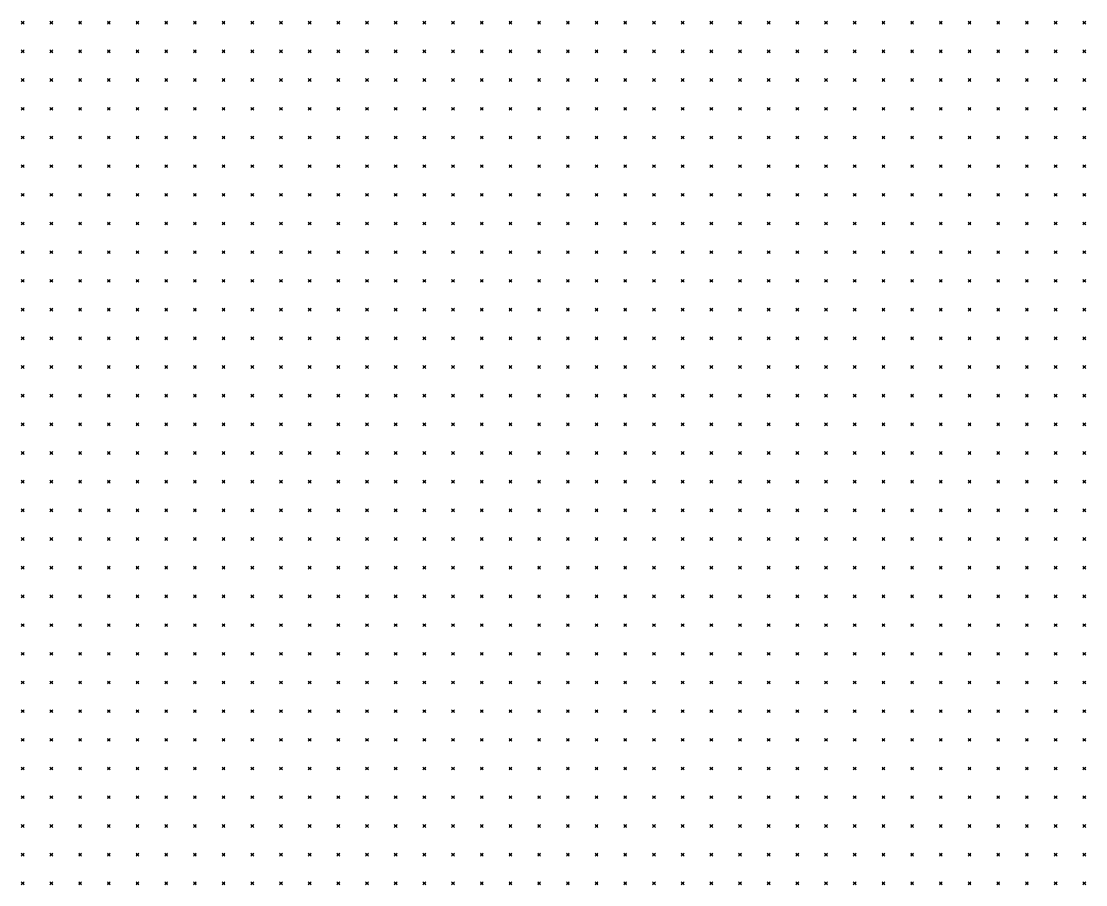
# Model space of a CAD drawing. Header units: metres. Extents: x 441556 to 446409, y 432338 to 461058.
# Drawn here: x 443844.1 to 443955.3, y 446105.1 to 446195.3 of the extents above; entities that cross this region are included whole.
import ezdxf

# ---------------------------------------------------------------- set-up
doc = ezdxf.new("R2010")
doc.units = ezdxf.units.M
doc.header["$MEASUREMENT"] = 0
doc.header["$PDMODE"] = 35
doc.header["$PDSIZE"] = 0.15
doc.layers.add('DTM-NOK-RevN_POINTS', color=91, linetype='Continuous')

msp = doc.modelspace()

# ---------------------------------------------------------------- linework, layer by layer
at = {"layer": 'DTM-NOK-RevN_POINTS'}
for p in [(443844.213, 446195.188, 466.826), (443847.212, 446195.188, 464.921), (443850.212, 446195.188, 463.727), (443853.211, 446195.188, 463.065), (443856.21, 446195.188, 462.112), (443859.21, 446195.188, 461.426), (443862.209, 446195.188, 460.705), (443865.208, 446195.188, 459.939), (443868.208, 446195.188, 458.815), (443871.207, 446195.188, 457.632), (443874.206, 446195.188, 456.641), (443877.206, 446195.188, 455.385), (443880.205, 446195.188, 454.412), (443883.205, 446195.188, 453.25), (443886.204, 446195.188, 452.244), (443889.203, 446195.188, 451.196), (443892.203, 446195.188, 450.327), (443895.202, 446195.188, 449.359), (443898.201, 446195.188, 448.383), (443901.201, 446195.188, 447.609), (443904.2, 446195.188, 446.963), (443907.199, 446195.188, 445.852), (443910.199, 446195.188, 444.336), (443913.198, 446195.188, 443.473), (443916.197, 446195.188, 442.492), (443919.197, 446195.188, 441.341), (443922.196, 446195.188, 440.198), (443925.196, 446195.188, 439.173), (443928.195, 446195.188, 438.202), (443931.194, 446195.188, 437.471), (443934.194, 446195.188, 436.457), (443937.193, 446195.188, 435.184), (443940.192, 446195.188, 434.343), (443943.192, 446195.188, 433.381), (443946.191, 446195.188, 432.655), (443949.19, 446195.188, 431.668), (443952.19, 446195.188, 430.791), (443955.189, 446195.188, 429.765), (443844.213, 446192.189, 466.254), (443847.212, 446192.189, 464.53), (443850.212, 446192.189, 463.601), (443853.211, 446192.189, 462.858), (443856.21, 446192.189, 461.93), (443859.21, 446192.189, 461.3), (443862.209, 446192.189, 460.514), (443865.208, 446192.189, 459.737), (443868.208, 446192.189, 458.492), (443871.207, 446192.189, 457.436), (443874.206, 446192.189, 456.356), (443877.206, 446192.189, 455.002), (443880.205, 446192.189, 454.023), (443883.205, 446192.189, 452.881), (443886.204, 446192.189, 451.869), (443889.203, 446192.189, 450.83), (443892.203, 446192.189, 449.937), (443895.202, 446192.189, 448.962), (443898.201, 446192.189, 448.082), (443901.201, 446192.189, 447.393), (443904.2, 446192.189, 446.875), (443907.199, 446192.189, 445.358), (443910.199, 446192.189, 444.093), (443913.198, 446192.189, 443.296), (443916.197, 446192.189, 442.331), (443919.197, 446192.189, 441.217), (443922.196, 446192.189, 440.212), (443925.196, 446192.189, 439.121), (443928.195, 446192.189, 438.184), (443931.194, 446192.189, 437.378), (443934.194, 446192.189, 436.301), (443937.193, 446192.189, 435.206), (443940.192, 446192.189, 434.357), (443943.192, 446192.189, 433.19), (443946.191, 446192.189, 432.445), (443949.19, 446192.189, 431.606), (443952.19, 446192.189, 430.788), (443955.189, 446192.189, 429.966), (443844.213, 446189.19, 465.828), (443847.212, 446189.19, 464.129), (443850.212, 446189.19, 463.456), (443853.211, 446189.19, 462.653), (443856.21, 446189.19, 461.827), (443859.21, 446189.19, 461.098), (443862.209, 446189.19, 460.328), (443865.208, 446189.19, 459.486), (443868.208, 446189.19, 458.229), (443871.207, 446189.19, 457.32), (443874.206, 446189.19, 455.926), (443877.206, 446189.19, 454.815), (443880.205, 446189.19, 453.763), (443883.205, 446189.19, 452.618), (443886.204, 446189.19, 451.591), (443889.203, 446189.19, 450.558), (443892.203, 446189.19, 449.605), (443895.202, 446189.19, 448.616), (443898.201, 446189.19, 447.781), (443901.201, 446189.19, 447.218), (443904.2, 446189.19, 446.596), (443907.199, 446189.19, 445.13), (443910.199, 446189.19, 444.218), (443913.198, 446189.19, 443.256), (443916.197, 446189.19, 442.221), (443919.197, 446189.19, 441.176), (443922.196, 446189.19, 440.1), (443925.196, 446189.19, 439.166), (443928.195, 446189.19, 438.15), (443931.194, 446189.19, 437.359), (443934.194, 446189.19, 436.253), (443937.193, 446189.19, 435.291), (443940.192, 446189.19, 434.299), (443943.192, 446189.19, 433.204), (443946.191, 446189.19, 432.543), (443949.19, 446189.19, 431.726), (443952.19, 446189.19, 430.823), (443955.189, 446189.19, 429.975), (443844.213, 446186.19, 465.379), (443847.212, 446186.19, 464.064), (443850.212, 446186.19, 463.34), (443853.211, 446186.19, 462.423), (443856.21, 446186.19, 461.656), (443859.21, 446186.19, 460.922), (443862.209, 446186.19, 460.141), (443865.208, 446186.19, 459.325), (443868.208, 446186.19, 458.063), (443871.207, 446186.19, 457.248), (443874.206, 446186.19, 455.712), (443877.206, 446186.19, 454.618), (443880.205, 446186.19, 453.496), (443883.205, 446186.19, 452.404), (443886.204, 446186.19, 451.364), (443889.203, 446186.19, 450.302), (443892.203, 446186.19, 449.381), (443895.202, 446186.19, 448.378), (443898.201, 446186.19, 447.539), (443901.201, 446186.19, 447.064), (443904.2, 446186.19, 446.237), (443907.199, 446186.19, 444.811), (443910.199, 446186.19, 443.935), (443913.198, 446186.19, 443.044), (443916.197, 446186.19, 442.076), (443919.197, 446186.19, 441.087), (443922.196, 446186.19, 439.974), (443925.196, 446186.19, 438.982), (443928.195, 446186.19, 438.1), (443931.194, 446186.19, 437.336), (443934.194, 446186.19, 436.058), (443937.193, 446186.19, 435.344), (443940.192, 446186.19, 434.35), (443943.192, 446186.19, 433.557), (443946.191, 446186.19, 432.587), (443949.19, 446186.19, 431.701), (443952.19, 446186.19, 430.671), (443955.189, 446186.19, 429.751), (443844.213, 446183.191, 465.312), (443847.212, 446183.191, 464.088), (443850.212, 446183.191, 463.24), (443853.211, 446183.191, 462.251), (443856.21, 446183.191, 461.613), (443859.21, 446183.191, 460.869), (443862.209, 446183.191, 460.092), (443865.208, 446183.191, 459.038), (443868.208, 446183.191, 457.811), (443871.207, 446183.191, 456.852), (443874.206, 446183.191, 455.498), (443877.206, 446183.191, 454.449), (443880.205, 446183.191, 453.314), (443883.205, 446183.191, 452.189), (443886.204, 446183.191, 451.18), (443889.203, 446183.191, 450.116), (443892.203, 446183.191, 449.149), (443895.202, 446183.191, 448.184), (443898.201, 446183.191, 447.453), (443901.201, 446183.191, 446.913), (443904.2, 446183.191, 445.805), (443907.199, 446183.191, 444.582), (443910.199, 446183.191, 443.643), (443913.198, 446183.191, 442.921), (443916.197, 446183.191, 441.996), (443919.197, 446183.191, 440.922), (443922.196, 446183.191, 439.848), (443925.196, 446183.191, 438.852), (443928.195, 446183.191, 437.964), (443931.194, 446183.191, 437.238), (443934.194, 446183.191, 436.262), (443937.193, 446183.191, 435.373), (443940.192, 446183.191, 434.208), (443943.192, 446183.191, 433.492), (443946.191, 446183.191, 432.457), (443949.19, 446183.191, 431.455), (443952.19, 446183.191, 430.4), (443955.189, 446183.191, 429.564), (443844.213, 446180.192, 465.113), (443847.212, 446180.192, 464.191), (443850.212, 446180.192, 463.101), (443853.211, 446180.192, 462.23), (443856.21, 446180.192, 461.483), (443859.21, 446180.192, 460.746), (443862.209, 446180.192, 460.042), (443865.208, 446180.192, 458.801), (443868.208, 446180.192, 457.647), (443871.207, 446180.192, 456.551), (443874.206, 446180.192, 455.291), (443877.206, 446180.192, 454.272), (443880.205, 446180.192, 453.026), (443883.205, 446180.192, 452.006), (443886.204, 446180.192, 450.967), (443889.203, 446180.192, 449.891), (443892.203, 446180.192, 448.916), (443895.202, 446180.192, 447.959), (443898.201, 446180.192, 447.326), (443901.201, 446180.192, 446.817), (443904.2, 446180.192, 445.733), (443907.199, 446180.192, 444.339), (443910.199, 446180.192, 443.615), (443913.198, 446180.192, 442.924), (443916.197, 446180.192, 441.939), (443919.197, 446180.192, 440.857), (443922.196, 446180.192, 439.817), (443925.196, 446180.192, 438.89), (443928.195, 446180.192, 438.089), (443931.194, 446180.192, 437.194), (443934.194, 446180.192, 436.047), (443937.193, 446180.192, 435.296), (443940.192, 446180.192, 434.262), (443943.192, 446180.192, 433.526), (443946.191, 446180.192, 432.478), (443949.19, 446180.192, 431.556), (443952.19, 446180.192, 430.409), (443955.189, 446180.192, 429.655), (443844.213, 446177.192, 464.905), (443847.212, 446177.192, 464.142), (443850.212, 446177.192, 462.904), (443853.211, 446177.192, 462.203), (443856.21, 446177.192, 461.446), (443859.21, 446177.192, 460.685), (443862.209, 446177.192, 459.807), (443865.208, 446177.192, 458.209), (443868.208, 446177.192, 457.462), (443871.207, 446177.192, 456.232), (443874.206, 446177.192, 454.939), (443877.206, 446177.192, 453.953), (443880.205, 446177.192, 452.897), (443883.205, 446177.192, 451.755), (443886.204, 446177.192, 450.722), (443889.203, 446177.192, 449.575), (443892.203, 446177.192, 448.591), (443895.202, 446177.192, 447.78), (443898.201, 446177.192, 447.263), (443901.201, 446177.192, 446.399), (443904.2, 446177.192, 445.155), (443907.199, 446177.192, 444.232), (443910.199, 446177.192, 443.514), (443913.198, 446177.192, 442.811), (443916.197, 446177.192, 441.671), (443919.197, 446177.192, 440.755), (443922.196, 446177.192, 439.946), (443925.196, 446177.192, 438.851), (443928.195, 446177.192, 438.082), (443931.194, 446177.192, 437.306), (443934.194, 446177.192, 436.295), (443937.193, 446177.192, 435.35), (443940.192, 446177.192, 434.332), (443943.192, 446177.192, 433.489), (443946.191, 446177.192, 432.477), (443949.19, 446177.192, 431.48), (443952.19, 446177.192, 430.657), (443955.189, 446177.192, 429.754), (443844.213, 446174.193, 464.996), (443847.212, 446174.193, 463.842), (443850.212, 446174.193, 462.892), (443853.211, 446174.193, 462.116), (443856.21, 446174.193, 461.283), (443859.21, 446174.193, 460.573), (443862.209, 446174.193, 459.519), (443865.208, 446174.193, 457.899), (443868.208, 446174.193, 457.22), (443871.207, 446174.193, 455.986), (443874.206, 446174.193, 454.865), (443877.206, 446174.193, 453.705), (443880.205, 446174.193, 452.61), (443883.205, 446174.193, 451.468), (443886.204, 446174.193, 450.36), (443889.203, 446174.193, 449.261), (443892.203, 446174.193, 448.303), (443895.202, 446174.193, 447.574), (443898.201, 446174.193, 447.049), (443901.201, 446174.193, 445.759), (443904.2, 446174.193, 444.769), (443907.199, 446174.193, 443.942), (443910.199, 446174.193, 443.39), (443913.198, 446174.193, 442.652), (443916.197, 446174.193, 441.694), (443919.197, 446174.193, 440.633), (443922.196, 446174.193, 439.825), (443925.196, 446174.193, 438.59), (443928.195, 446174.193, 437.935), (443931.194, 446174.193, 437.252), (443934.194, 446174.193, 436.446), (443937.193, 446174.193, 435.676), (443940.192, 446174.193, 434.386), (443943.192, 446174.193, 433.411), (443946.191, 446174.193, 432.398), (443949.19, 446174.193, 431.574), (443952.19, 446174.193, 430.726), (443955.189, 446174.193, 429.74), (443844.213, 446171.193, 464.746), (443847.212, 446171.193, 463.628), (443850.212, 446171.193, 462.769), (443853.211, 446171.193, 462.023), (443856.21, 446171.193, 461.211), (443859.21, 446171.193, 460.409), (443862.209, 446171.193, 458.775), (443865.208, 446171.193, 457.76), (443868.208, 446171.193, 456.924), (443871.207, 446171.193, 455.663), (443874.206, 446171.193, 454.54), (443877.206, 446171.193, 453.343), (443880.205, 446171.193, 452.128), (443883.205, 446171.193, 450.981), (443886.204, 446171.193, 449.965), (443889.203, 446171.193, 448.9), (443892.203, 446171.193, 448.045), (443895.202, 446171.193, 447.331), (443898.201, 446171.193, 446.517), (443901.201, 446171.193, 445.255), (443904.2, 446171.193, 444.407), (443907.199, 446171.193, 443.607), (443910.199, 446171.193, 442.888), (443913.198, 446171.193, 442.182), (443916.197, 446171.193, 441.271), (443919.197, 446171.193, 440.437), (443922.196, 446171.193, 439.8), (443925.196, 446171.193, 438.7), (443928.195, 446171.193, 437.921), (443931.194, 446171.193, 437.156), (443934.194, 446171.193, 436.166), (443937.193, 446171.193, 435.255), (443940.192, 446171.193, 434.419), (443943.192, 446171.193, 433.398), (443946.191, 446171.193, 432.468), (443949.19, 446171.193, 431.575), (443952.19, 446171.193, 430.685), (443955.189, 446171.193, 429.576), (443844.213, 446168.194, 464.467), (443847.212, 446168.194, 463.557), (443850.212, 446168.194, 462.644), (443853.211, 446168.194, 461.922), (443856.21, 446168.194, 460.995), (443859.21, 446168.194, 460.09), (443862.209, 446168.194, 458.476), (443865.208, 446168.194, 457.748), (443868.208, 446168.194, 456.589), (443871.207, 446168.194, 455.453), (443874.206, 446168.194, 454.029), (443877.206, 446168.194, 452.894), (443880.205, 446168.194, 451.675), (443883.205, 446168.194, 450.506), (443886.204, 446168.194, 449.485), (443889.203, 446168.194, 448.427), (443892.203, 446168.194, 447.666), (443895.202, 446168.194, 446.998), (443898.201, 446168.194, 445.781), (443901.201, 446168.194, 444.837), (443904.2, 446168.194, 443.972), (443907.199, 446168.194, 443.22), (443910.199, 446168.194, 442.497), (443913.198, 446168.194, 441.712), (443916.197, 446168.194, 440.981), (443919.197, 446168.194, 440.315), (443922.196, 446168.194, 439.346), (443925.196, 446168.194, 438.501), (443928.195, 446168.194, 437.827), (443931.194, 446168.194, 437.218), (443934.194, 446168.194, 436.279), (443937.193, 446168.194, 435.213), (443940.192, 446168.194, 434.351), (443943.192, 446168.194, 433.464), (443946.191, 446168.194, 432.555), (443949.19, 446168.194, 431.486), (443952.19, 446168.194, 430.501), (443955.189, 446168.194, 429.518), (443844.213, 446165.195, 464.261), (443847.212, 446165.195, 463.274), (443850.212, 446165.195, 462.457), (443853.211, 446165.195, 461.612), (443856.21, 446165.195, 460.71), (443859.21, 446165.195, 459.445), (443862.209, 446165.195, 458.186), (443865.208, 446165.195, 457.629), (443868.208, 446165.195, 456.337), (443871.207, 446165.195, 455.007), (443874.206, 446165.195, 453.717), (443877.206, 446165.195, 452.465), (443880.205, 446165.195, 451.227), (443883.205, 446165.195, 449.973), (443886.204, 446165.195, 448.91), (443889.203, 446165.195, 447.998), (443892.203, 446165.195, 447.253), (443895.202, 446165.195, 446.264), (443898.201, 446165.195, 445.018), (443901.201, 446165.195, 444.248), (443904.2, 446165.195, 443.541), (443907.199, 446165.195, 442.804), (443910.199, 446165.195, 442.187), (443913.198, 446165.195, 441.333), (443916.197, 446165.195, 440.725), (443919.197, 446165.195, 440.085), (443922.196, 446165.195, 439.365), (443925.196, 446165.195, 438.523), (443928.195, 446165.195, 437.796), (443931.194, 446165.195, 437.107), (443934.194, 446165.195, 436.12), (443937.193, 446165.195, 435.192), (443940.192, 446165.195, 434.26), (443943.192, 446165.195, 433.443), (443946.191, 446165.195, 432.51), (443949.19, 446165.195, 431.607), (443952.19, 446165.195, 430.464), (443955.189, 446165.195, 429.536), (443844.213, 446162.195, 464.14), (443847.212, 446162.195, 463.14), (443850.212, 446162.195, 462.287), (443853.211, 446162.195, 461.299), (443856.21, 446162.195, 460.195), (443859.21, 446162.195, 458.935), (443862.209, 446162.195, 458.028), (443865.208, 446162.195, 457.239), (443868.208, 446162.195, 455.69), (443871.207, 446162.195, 454.61), (443874.206, 446162.195, 453.215), (443877.206, 446162.195, 452.031), (443880.205, 446162.195, 450.703), (443883.205, 446162.195, 449.42), (443886.204, 446162.195, 448.345), (443889.203, 446162.195, 447.538), (443892.203, 446162.195, 446.623), (443895.202, 446162.195, 445.496), (443898.201, 446162.195, 444.51), (443901.201, 446162.195, 443.592), (443904.2, 446162.195, 442.954), (443907.199, 446162.195, 442.316), (443910.199, 446162.195, 441.645), (443913.198, 446162.195, 440.911), (443916.197, 446162.195, 440.383), (443919.197, 446162.195, 439.859), (443922.196, 446162.195, 439.153), (443925.196, 446162.195, 438.415), (443928.195, 446162.195, 437.696), (443931.194, 446162.195, 437.027), (443934.194, 446162.195, 436.102), (443937.193, 446162.195, 435.206), (443940.192, 446162.195, 434.255), (443943.192, 446162.195, 433.316), (443946.191, 446162.195, 432.4), (443949.19, 446162.195, 431.493), (443952.19, 446162.195, 430.379), (443955.189, 446162.195, 429.44), (443844.213, 446159.196, 463.935), (443847.212, 446159.196, 462.927), (443850.212, 446159.196, 461.969), (443853.211, 446159.196, 460.937), (443856.21, 446159.196, 459.75), (443859.21, 446159.196, 458.358), (443862.209, 446159.196, 457.607), (443865.208, 446159.196, 456.333), (443868.208, 446159.196, 455.096), (443871.207, 446159.196, 454.071), (443874.206, 446159.196, 452.751), (443877.206, 446159.196, 451.502), (443880.205, 446159.196, 450.584), (443883.205, 446159.196, 448.874), (443886.204, 446159.196, 447.785), (443889.203, 446159.196, 446.833), (443892.203, 446159.196, 445.535), (443895.202, 446159.196, 444.676), (443898.201, 446159.196, 443.899), (443901.201, 446159.196, 442.947), (443904.2, 446159.196, 442.319), (443907.199, 446159.196, 441.56), (443910.199, 446159.196, 440.983), (443913.198, 446159.196, 440.415), (443916.197, 446159.196, 439.996), (443919.197, 446159.196, 439.524), (443922.196, 446159.196, 438.922), (443925.196, 446159.196, 438.31), (443928.195, 446159.196, 437.574), (443931.194, 446159.196, 436.959), (443934.194, 446159.196, 435.992), (443937.193, 446159.196, 435.054), (443940.192, 446159.196, 434.225), (443943.192, 446159.196, 433.107), (443946.191, 446159.196, 432.367), (443949.19, 446159.196, 431.407), (443952.19, 446159.196, 430.308), (443955.189, 446159.196, 429.413), (443844.213, 446156.197, 463.857), (443847.212, 446156.197, 462.738), (443850.212, 446156.197, 461.603), (443853.211, 446156.197, 460.423), (443856.21, 446156.197, 459.047), (443859.21, 446156.197, 457.796), (443862.209, 446156.197, 456.623), (443865.208, 446156.197, 455.509), (443868.208, 446156.197, 454.57), (443871.207, 446156.197, 453.484), (443874.206, 446156.197, 452.222), (443877.206, 446156.197, 450.707), (443880.205, 446156.197, 449.431), (443883.205, 446156.197, 448.061), (443886.204, 446156.197, 447), (443889.203, 446156.197, 445.785), (443892.203, 446156.197, 444.757), (443895.202, 446156.197, 443.88), (443898.201, 446156.197, 442.927), (443901.201, 446156.197, 442.325), (443904.2, 446156.197, 441.484), (443907.199, 446156.197, 440.893), (443910.199, 446156.197, 440.26), (443913.198, 446156.197, 439.893), (443916.197, 446156.197, 439.517), (443919.197, 446156.197, 439.081), (443922.196, 446156.197, 438.594), (443925.196, 446156.197, 437.987), (443928.195, 446156.197, 437.34), (443931.194, 446156.197, 436.662), (443934.194, 446156.197, 435.719), (443937.193, 446156.197, 434.801), (443940.192, 446156.197, 433.952), (443943.192, 446156.197, 433.032), (443946.191, 446156.197, 431.956), (443949.19, 446156.197, 431.03), (443952.19, 446156.197, 430.114), (443955.189, 446156.197, 429.131), (443844.213, 446153.197, 463.757), (443847.212, 446153.197, 462.416), (443850.212, 446153.197, 461.258), (443853.211, 446153.197, 459.902), (443856.21, 446153.197, 458.34), (443859.21, 446153.197, 456.964), (443862.209, 446153.197, 455.835), (443865.208, 446153.197, 454.698), (443868.208, 446153.197, 453.999), (443871.207, 446153.197, 452.844), (443874.206, 446153.197, 450.911), (443877.206, 446153.197, 449.611), (443880.205, 446153.197, 448.428), (443883.205, 446153.197, 447.218), (443886.204, 446153.197, 446.082), (443889.203, 446153.197, 444.728), (443892.203, 446153.197, 443.857), (443895.202, 446153.197, 443.073), (443898.201, 446153.197, 442.222), (443901.201, 446153.197, 441.34), (443904.2, 446153.197, 440.648), (443907.199, 446153.197, 439.984), (443910.199, 446153.197, 439.585), (443913.198, 446153.197, 439.31), (443916.197, 446153.197, 438.993), (443919.197, 446153.197, 438.652), (443922.196, 446153.197, 438.124), (443925.196, 446153.197, 437.582), (443928.195, 446153.197, 437.08), (443931.194, 446153.197, 436.272), (443934.194, 446153.197, 435.35), (443937.193, 446153.197, 434.416), (443940.192, 446153.197, 433.486), (443943.192, 446153.197, 432.604), (443946.191, 446153.197, 431.631), (443949.19, 446153.197, 430.764), (443952.19, 446153.197, 429.748), (443955.189, 446153.197, 428.56), (443844.213, 446150.198, 463.198), (443847.212, 446150.198, 461.837), (443850.212, 446150.198, 460.51), (443853.211, 446150.198, 458.988), (443856.21, 446150.198, 457.596), (443859.21, 446150.198, 456.302), (443862.209, 446150.198, 454.94), (443865.208, 446150.198, 453.753), (443868.208, 446150.198, 452.48), (443871.207, 446150.198, 451.058), (443874.206, 446150.198, 449.859), (443877.206, 446150.198, 448.681), (443880.205, 446150.198, 447.319), (443883.205, 446150.198, 445.851), (443886.204, 446150.198, 444.692), (443889.203, 446150.198, 443.677), (443892.203, 446150.198, 442.914), (443895.202, 446150.198, 442.039), (443898.201, 446150.198, 441.212), (443901.201, 446150.198, 440.456), (443904.2, 446150.198, 439.631), (443907.199, 446150.198, 438.651), (443910.199, 446150.198, 438.153), (443913.198, 446150.198, 438.003), (443916.197, 446150.198, 437.984), (443919.197, 446150.198, 437.99), (443922.196, 446150.198, 437.672), (443925.196, 446150.198, 437.21), (443928.195, 446150.198, 436.623), (443931.194, 446150.198, 435.607), (443934.194, 446150.198, 434.714), (443937.193, 446150.198, 433.686), (443940.192, 446150.198, 432.76), (443943.192, 446150.198, 431.878), (443946.191, 446150.198, 430.935), (443949.19, 446150.198, 430.167), (443952.19, 446150.198, 429.137), (443955.189, 446150.198, 428.001), (443844.213, 446147.199, 462.527), (443847.212, 446147.199, 460.861), (443850.212, 446147.199, 459.479), (443853.211, 446147.199, 458.211), (443856.21, 446147.199, 456.861), (443859.21, 446147.199, 455.324), (443862.209, 446147.199, 454.106), (443865.208, 446147.199, 452.609), (443868.208, 446147.199, 451.188), (443871.207, 446147.199, 450), (443874.206, 446147.199, 448.934), (443877.206, 446147.199, 447.539), (443880.205, 446147.199, 445.83), (443883.205, 446147.199, 444.351), (443886.204, 446147.199, 443.52), (443889.203, 446147.199, 442.583), (443892.203, 446147.199, 441.739), (443895.202, 446147.199, 440.957), (443898.201, 446147.199, 440.17), (443901.201, 446147.199, 439.47), (443904.2, 446147.199, 438.703), (443907.199, 446147.199, 437.372), (443910.199, 446147.199, 436.48), (443913.198, 446147.199, 436.203), (443916.197, 446147.199, 436.55), (443919.197, 446147.199, 436.745), (443922.196, 446147.199, 436.95), (443925.196, 446147.199, 436.742), (443928.195, 446147.199, 435.929), (443931.194, 446147.199, 434.63), (443934.194, 446147.199, 433.584), (443937.193, 446147.199, 432.728), (443940.192, 446147.199, 431.867), (443943.192, 446147.199, 430.843), (443946.191, 446147.199, 430.108), (443949.19, 446147.199, 429.12), (443952.19, 446147.199, 428.072), (443955.189, 446147.199, 427.219), (443844.213, 446144.199, 461.75), (443847.212, 446144.199, 459.799), (443850.212, 446144.199, 458.226), (443853.211, 446144.199, 457.134), (443856.21, 446144.199, 455.967), (443859.21, 446144.199, 454.824), (443862.209, 446144.199, 453.344), (443865.208, 446144.199, 451.875), (443868.208, 446144.199, 450.124), (443871.207, 446144.199, 448.662), (443874.206, 446144.199, 447.452), (443877.206, 446144.199, 446.099), (443880.205, 446144.199, 444.29), (443883.205, 446144.199, 442.964), (443886.204, 446144.199, 441.977), (443889.203, 446144.199, 441.079), (443892.203, 446144.199, 440.26), (443895.202, 446144.199, 439.479), (443898.201, 446144.199, 438.846), (443901.201, 446144.199, 438.379), (443904.2, 446144.199, 437.432), (443907.199, 446144.199, 436.207), (443910.199, 446144.199, 435.198), (443913.198, 446144.199, 434.686), (443916.197, 446144.199, 434.723), (443919.197, 446144.199, 435.034), (443922.196, 446144.199, 435.937), (443925.196, 446144.199, 435.782), (443928.195, 446144.199, 434.917), (443931.194, 446144.199, 433.675), (443934.194, 446144.199, 432.429), (443937.193, 446144.199, 431.506), (443940.192, 446144.199, 430.484), (443943.192, 446144.199, 429.515), (443946.191, 446144.199, 428.797), (443949.19, 446144.199, 427.953), (443952.19, 446144.199, 427.151), (443955.189, 446144.199, 426.359), (443844.213, 446141.2, 461.537), (443847.212, 446141.2, 459.42), (443850.212, 446141.2, 457.828), (443853.211, 446141.2, 456.793), (443856.21, 446141.2, 455.767), (443859.21, 446141.2, 454.46), (443862.209, 446141.2, 452.854), (443865.208, 446141.2, 451.097), (443868.208, 446141.2, 449.067), (443871.207, 446141.2, 447.594), (443874.206, 446141.2, 446.011), (443877.206, 446141.2, 444.485), (443880.205, 446141.2, 442.465), (443883.205, 446141.2, 440.927), (443886.204, 446141.2, 440.058), (443889.203, 446141.2, 439.484), (443892.203, 446141.2, 438.693), (443895.202, 446141.2, 437.619), (443898.201, 446141.2, 436.943), (443901.201, 446141.2, 436.682), (443904.2, 446141.2, 436.051), (443907.199, 446141.2, 434.953), (443910.199, 446141.2, 434.004), (443913.198, 446141.2, 433.139), (443916.197, 446141.2, 433.111), (443919.197, 446141.2, 433.587), (443922.196, 446141.2, 434.843), (443925.196, 446141.2, 434.779), (443928.195, 446141.2, 433.917), (443931.194, 446141.2, 432.743), (443934.194, 446141.2, 431.419), (443937.193, 446141.2, 430.389), (443940.192, 446141.2, 429.251), (443943.192, 446141.2, 428.06), (443946.191, 446141.2, 427.309), (443949.19, 446141.2, 426.698), (443952.19, 446141.2, 425.85), (443955.189, 446141.2, 425.183), (443844.213, 446138.2, 461.462), (443847.212, 446138.2, 459.933), (443850.212, 446138.2, 458.317), (443853.211, 446138.2, 456.889), (443856.21, 446138.2, 455.681), (443859.21, 446138.2, 454.279), (443862.209, 446138.2, 452.652), (443865.208, 446138.2, 451.193), (443868.208, 446138.2, 448.78), (443871.207, 446138.2, 447.04), (443874.206, 446138.2, 445.427), (443877.206, 446138.2, 443.789), (443880.205, 446138.2, 441.851), (443883.205, 446138.2, 440.071), (443886.204, 446138.2, 438.832), (443889.203, 446138.2, 437.935), (443892.203, 446138.2, 436.925), (443895.202, 446138.2, 435.907), (443898.201, 446138.2, 435.253), (443901.201, 446138.2, 434.97), (443904.2, 446138.2, 434.623), (443907.199, 446138.2, 433.36), (443910.199, 446138.2, 432.348), (443913.198, 446138.2, 431.534), (443916.197, 446138.2, 431.56), (443919.197, 446138.2, 432.381), (443922.196, 446138.2, 433.685), (443925.196, 446138.2, 433.804), (443928.195, 446138.2, 432.971), (443931.194, 446138.2, 431.87), (443934.194, 446138.2, 430.4), (443937.193, 446138.2, 429.14), (443940.192, 446138.2, 428.125), (443943.192, 446138.2, 426.771), (443946.191, 446138.2, 425.892), (443949.19, 446138.2, 425.128), (443952.19, 446138.2, 424.645), (443955.189, 446138.2, 423.923), (443844.213, 446135.201, 461.701), (443847.212, 446135.201, 460.039), (443850.212, 446135.201, 458.524), (443853.211, 446135.201, 457.025), (443856.21, 446135.201, 455.458), (443859.21, 446135.201, 453.906), (443862.209, 446135.201, 452.595), (443865.208, 446135.201, 451.434), (443868.208, 446135.201, 449.437), (443871.207, 446135.201, 447.743), (443874.206, 446135.201, 446.037), (443877.206, 446135.201, 444.165), (443880.205, 446135.201, 442.11), (443883.205, 446135.201, 440.025), (443886.204, 446135.201, 438.286), (443889.203, 446135.201, 436.183), (443892.203, 446135.201, 434.477), (443895.202, 446135.201, 433.429), (443898.201, 446135.201, 433.377), (443901.201, 446135.201, 433.039), (443904.2, 446135.201, 432.866), (443907.199, 446135.201, 432.041), (443910.199, 446135.201, 430.768), (443913.198, 446135.201, 429.836), (443916.197, 446135.201, 429.766), (443919.197, 446135.201, 430.947), (443922.196, 446135.201, 432.018), (443925.196, 446135.201, 432.565), (443928.195, 446135.201, 432.193), (443931.194, 446135.201, 431.291), (443934.194, 446135.201, 429.748), (443937.193, 446135.201, 427.855), (443940.192, 446135.201, 426.463), (443943.192, 446135.201, 425.334), (443946.191, 446135.201, 424.394), (443949.19, 446135.201, 423.68), (443952.19, 446135.201, 422.952), (443955.189, 446135.201, 422.504), (443844.213, 446132.202, 461.963), (443847.212, 446132.202, 460.29), (443850.212, 446132.202, 458.816), (443853.211, 446132.202, 457.072), (443856.21, 446132.202, 455.548), (443859.21, 446132.202, 454.024), (443862.209, 446132.202, 452.739), (443865.208, 446132.202, 451.59), (443868.208, 446132.202, 450.147), (443871.207, 446132.202, 448.379), (443874.206, 446132.202, 446.299), (443877.206, 446132.202, 444.351), (443880.205, 446132.202, 442.031), (443883.205, 446132.202, 439.244), (443886.204, 446132.202, 437.554), (443889.203, 446132.202, 435.485), (443892.203, 446132.202, 433.42), (443895.202, 446132.202, 431.684), (443898.201, 446132.202, 431.252), (443901.201, 446132.202, 431.109), (443904.2, 446132.202, 430.805), (443907.199, 446132.202, 430.4), (443910.199, 446132.202, 429.323), (443913.198, 446132.202, 427.942), (443916.197, 446132.202, 427.984), (443919.197, 446132.202, 429.169), (443922.196, 446132.202, 430.512), (443925.196, 446132.202, 431.305), (443928.195, 446132.202, 431.343), (443931.194, 446132.202, 430.334), (443934.194, 446132.202, 428.92), (443937.193, 446132.202, 427.014), (443940.192, 446132.202, 425.236), (443943.192, 446132.202, 423.935), (443946.191, 446132.202, 422.93), (443949.19, 446132.202, 421.976), (443952.19, 446132.202, 421.401), (443955.189, 446132.202, 420.872), (443844.213, 446129.202, 462.662), (443847.212, 446129.202, 460.734), (443850.212, 446129.202, 459.02), (443853.211, 446129.202, 457.258), (443856.21, 446129.202, 455.857), (443859.21, 446129.202, 454.377), (443862.209, 446129.202, 452.998), (443865.208, 446129.202, 451.785), (443868.208, 446129.202, 450.198), (443871.207, 446129.202, 448.354), (443874.206, 446129.202, 446.252), (443877.206, 446129.202, 444.28), (443880.205, 446129.202, 442.045), (443883.205, 446129.202, 439.251), (443886.204, 446129.202, 437.279), (443889.203, 446129.202, 435.473), (443892.203, 446129.202, 433.27), (443895.202, 446129.202, 430.833), (443898.201, 446129.202, 429.176), (443901.201, 446129.202, 429.027), (443904.2, 446129.202, 428.558), (443907.199, 446129.202, 428.359), (443910.199, 446129.202, 427.846), (443913.198, 446129.202, 426.298), (443916.197, 446129.202, 426.23), (443919.197, 446129.202, 427.317), (443922.196, 446129.202, 428.597), (443925.196, 446129.202, 429.836), (443928.195, 446129.202, 430.231), (443931.194, 446129.202, 429.455), (443934.194, 446129.202, 428.204), (443937.193, 446129.202, 426.567), (443940.192, 446129.202, 424.454), (443943.192, 446129.202, 422.7), (443946.191, 446129.202, 421.479), (443949.19, 446129.202, 420.811), (443952.19, 446129.202, 419.795), (443955.189, 446129.202, 419.336), (443844.213, 446126.203, 463.271), (443847.212, 446126.203, 461.173), (443850.212, 446126.203, 459.59), (443853.211, 446126.203, 457.727), (443856.21, 446126.203, 456.236), (443859.21, 446126.203, 454.691), (443862.209, 446126.203, 453.217), (443865.208, 446126.203, 451.845), (443868.208, 446126.203, 450.252), (443871.207, 446126.203, 448.253), (443874.206, 446126.203, 446.15), (443877.206, 446126.203, 444.14), (443880.205, 446126.203, 442.006), (443883.205, 446126.203, 439.639), (443886.204, 446126.203, 437.686), (443889.203, 446126.203, 435.676), (443892.203, 446126.203, 432.976), (443895.202, 446126.203, 430.448), (443898.201, 446126.203, 428.375), (443901.201, 446126.203, 426.619), (443904.2, 446126.203, 426.188), (443907.199, 446126.203, 426.257), (443910.199, 446126.203, 426.039), (443913.198, 446126.203, 424.568), (443916.197, 446126.203, 423.988), (443919.197, 446126.203, 425.338), (443922.196, 446126.203, 426.801), (443925.196, 446126.203, 427.906), (443928.195, 446126.203, 428.751), (443931.194, 446126.203, 428.54), (443934.194, 446126.203, 427.296), (443937.193, 446126.203, 425.626), (443940.192, 446126.203, 423.817), (443943.192, 446126.203, 421.882), (443946.191, 446126.203, 420.59), (443949.19, 446126.203, 419.634), (443952.19, 446126.203, 418.549), (443955.189, 446126.203, 417.931), (443844.213, 446123.204, 463.243), (443847.212, 446123.204, 461.36), (443850.212, 446123.204, 459.866), (443853.211, 446123.204, 458.082), (443856.21, 446123.204, 456.414), (443859.21, 446123.204, 454.767), (443862.209, 446123.204, 453.293), (443865.208, 446123.204, 451.833), (443868.208, 446123.204, 450.202), (443871.207, 446123.204, 448.266), (443874.206, 446123.204, 446.103), (443877.206, 446123.204, 444.142), (443880.205, 446123.204, 441.862), (443883.205, 446123.204, 439.57), (443886.204, 446123.204, 437.269), (443889.203, 446123.204, 435.224), (443892.203, 446123.204, 433.378), (443895.202, 446123.204, 430.707), (443898.201, 446123.204, 428.192), (443901.201, 446123.204, 425.571), (443904.2, 446123.204, 423.774), (443907.199, 446123.204, 423.755), (443910.199, 446123.204, 423.72), (443913.198, 446123.204, 422.518), (443916.197, 446123.204, 421.64), (443919.197, 446123.204, 423.161), (443922.196, 446123.204, 424.545), (443925.196, 446123.204, 425.846), (443928.195, 446123.204, 426.847), (443931.194, 446123.204, 427.154), (443934.194, 446123.204, 426.39), (443937.193, 446123.204, 424.942), (443940.192, 446123.204, 423.321), (443943.192, 446123.204, 421.801), (443946.191, 446123.204, 419.843), (443949.19, 446123.204, 418.575), (443952.19, 446123.204, 417.367), (443955.189, 446123.204, 416.112), (443844.213, 446120.204, 463.214), (443847.212, 446120.204, 461.301), (443850.212, 446120.204, 459.713), (443853.211, 446120.204, 458.039), (443856.21, 446120.204, 456.539), (443859.21, 446120.204, 454.908), (443862.209, 446120.204, 453.235), (443865.208, 446120.204, 451.827), (443868.208, 446120.204, 450.243), (443871.207, 446120.204, 448.293), (443874.206, 446120.204, 445.942), (443877.206, 446120.204, 443.732), (443880.205, 446120.204, 441.719), (443883.205, 446120.204, 439.216), (443886.204, 446120.204, 437), (443889.203, 446120.204, 434.773), (443892.203, 446120.204, 433.127), (443895.202, 446120.204, 430.861), (443898.201, 446120.204, 428.479), (443901.201, 446120.204, 425.58), (443904.2, 446120.204, 422.605), (443907.199, 446120.204, 421.09), (443910.199, 446120.204, 420.975), (443913.198, 446120.204, 419.933), (443916.197, 446120.204, 419.34), (443919.197, 446120.204, 420.539), (443922.196, 446120.204, 422.334), (443925.196, 446120.204, 423.695), (443928.195, 446120.204, 424.769), (443931.194, 446120.204, 425.347), (443934.194, 446120.204, 425.385), (443937.193, 446120.204, 424.248), (443940.192, 446120.204, 422.511), (443943.192, 446120.204, 420.855), (443946.191, 446120.204, 419.12), (443949.19, 446120.204, 417.634), (443952.19, 446120.204, 415.976), (443955.189, 446120.204, 414.081), (443844.213, 446117.205, 462.795), (443847.212, 446117.205, 461.105), (443850.212, 446117.205, 459.655), (443853.211, 446117.205, 457.942), (443856.21, 446117.205, 456.352), (443859.21, 446117.205, 454.798), (443862.209, 446117.205, 453.261), (443865.208, 446117.205, 451.835), (443868.208, 446117.205, 450.033), (443871.207, 446117.205, 448.059), (443874.206, 446117.205, 445.772), (443877.206, 446117.205, 443.453), (443880.205, 446117.205, 441.359), (443883.205, 446117.205, 439.26), (443886.204, 446117.205, 437.084), (443889.203, 446117.205, 434.717), (443892.203, 446117.205, 432.646), (443895.202, 446117.205, 430.445), (443898.201, 446117.205, 428.029), (443901.201, 446117.205, 425.491), (443904.2, 446117.205, 422.451), (443907.199, 446117.205, 419.987), (443910.199, 446117.205, 418.366), (443913.198, 446117.205, 417.4), (443916.197, 446117.205, 417.184), (443919.197, 446117.205, 418.603), (443922.196, 446117.205, 420.185), (443925.196, 446117.205, 421.472), (443928.195, 446117.205, 422.573), (443931.194, 446117.205, 423.419), (443934.194, 446117.205, 423.859), (443937.193, 446117.205, 423.202), (443940.192, 446117.205, 421.682), (443943.192, 446117.205, 419.922), (443946.191, 446117.205, 418.335), (443949.19, 446117.205, 416.524), (443952.19, 446117.205, 414.954), (443955.189, 446117.205, 412.839), (443844.213, 446114.206, 462.324), (443847.212, 446114.206, 460.904), (443850.212, 446114.206, 459.413), (443853.211, 446114.206, 457.796), (443856.21, 446114.206, 456.222), (443859.21, 446114.206, 454.545), (443862.209, 446114.206, 453.144), (443865.208, 446114.206, 451.647), (443868.208, 446114.206, 449.863), (443871.207, 446114.206, 447.84), (443874.206, 446114.206, 445.753), (443877.206, 446114.206, 443.725), (443880.205, 446114.206, 441.131), (443883.205, 446114.206, 439.444), (443886.204, 446114.206, 437.11), (443889.203, 446114.206, 434.686), (443892.203, 446114.206, 432.265), (443895.202, 446114.206, 429.77), (443898.201, 446114.206, 427.471), (443901.201, 446114.206, 424.941), (443904.2, 446114.206, 422.503), (443907.199, 446114.206, 419.999), (443910.199, 446114.206, 417.159), (443913.198, 446114.206, 415), (443916.197, 446114.206, 414.997), (443919.197, 446114.206, 416.703), (443922.196, 446114.206, 418.094), (443925.196, 446114.206, 419.04), (443928.195, 446114.206, 420.165), (443931.194, 446114.206, 421.299), (443934.194, 446114.206, 421.946), (443937.193, 446114.206, 421.996), (443940.192, 446114.206, 420.712), (443943.192, 446114.206, 419.17), (443946.191, 446114.206, 417.12), (443949.19, 446114.206, 415.575), (443952.19, 446114.206, 413.733), (443955.189, 446114.206, 411.769), (443844.213, 446111.206, 461.816), (443847.212, 446111.206, 460.572), (443850.212, 446111.206, 459.014), (443853.211, 446111.206, 457.386), (443856.21, 446111.206, 455.97), (443859.21, 446111.206, 454.272), (443862.209, 446111.206, 452.772), (443865.208, 446111.206, 451.298), (443868.208, 446111.206, 449.529), (443871.207, 446111.206, 447.665), (443874.206, 446111.206, 445.834), (443877.206, 446111.206, 443.839), (443880.205, 446111.206, 441.512), (443883.205, 446111.206, 439.352), (443886.204, 446111.206, 437.261), (443889.203, 446111.206, 434.602), (443892.203, 446111.206, 432.337), (443895.202, 446111.206, 429.954), (443898.201, 446111.206, 427.572), (443901.201, 446111.206, 424.989), (443904.2, 446111.206, 422.551), (443907.199, 446111.206, 420.251), (443910.199, 446111.206, 417.478), (443913.198, 446111.206, 414.607), (443916.197, 446111.206, 412.798), (443919.197, 446111.206, 413.967), (443922.196, 446111.206, 415.283), (443925.196, 446111.206, 416.248), (443928.195, 446111.206, 417.648), (443931.194, 446111.206, 418.685), (443934.194, 446111.206, 419.534), (443937.193, 446111.206, 419.836), (443940.192, 446111.206, 419.342), (443943.192, 446111.206, 417.81), (443946.191, 446111.206, 415.959), (443949.19, 446111.206, 414.398), (443952.19, 446111.206, 412.745), (443955.189, 446111.206, 410.836), (443844.213, 446108.207, 461.34), (443847.212, 446108.207, 459.877), (443850.212, 446108.207, 458.513), (443853.211, 446108.207, 457.05), (443856.21, 446108.207, 455.39), (443859.21, 446108.207, 453.944), (443862.209, 446108.207, 452.358), (443865.208, 446108.207, 450.997), (443868.208, 446108.207, 448.942), (443871.207, 446108.207, 447.337), (443874.206, 446108.207, 445.555), (443877.206, 446108.207, 443.701), (443880.205, 446108.207, 441.414), (443883.205, 446108.207, 439.418), (443886.204, 446108.207, 437.436), (443889.203, 446108.207, 434.934), (443892.203, 446108.207, 432.523), (443895.202, 446108.207, 430.038), (443898.201, 446108.207, 427.61), (443901.201, 446108.207, 425.304), (443904.2, 446108.207, 422.71), (443907.199, 446108.207, 420.056), (443910.199, 446108.207, 417.24), (443913.198, 446108.207, 414.706), (443916.197, 446108.207, 411.675), (443919.197, 446108.207, 411.161), (443922.196, 446108.207, 412.495), (443925.196, 446108.207, 414.019), (443928.195, 446108.207, 415.158), (443931.194, 446108.207, 416.087), (443934.194, 446108.207, 416.408), (443937.193, 446108.207, 417.417), (443940.192, 446108.207, 417.529), (443943.192, 446108.207, 416.573), (443946.191, 446108.207, 414.803), (443949.19, 446108.207, 413.095), (443952.19, 446108.207, 411.115), (443955.189, 446108.207, 409.547), (443844.213, 446105.208, 460.851), (443847.212, 446105.208, 459.384), (443850.212, 446105.208, 457.958), (443853.211, 446105.208, 456.453), (443856.21, 446105.208, 455.139), (443859.21, 446105.208, 453.592), (443862.209, 446105.208, 452.002), (443865.208, 446105.208, 450.491), (443868.208, 446105.208, 448.502), (443871.207, 446105.208, 446.934), (443874.206, 446105.208, 445.146), (443877.206, 446105.208, 443.289), (443880.205, 446105.208, 441.304), (443883.205, 446105.208, 439.272), (443886.204, 446105.208, 437.242), (443889.203, 446105.208, 434.963), (443892.203, 446105.208, 432.672), (443895.202, 446105.208, 430.138), (443898.201, 446105.208, 427.747), (443901.201, 446105.208, 425.267), (443904.2, 446105.208, 422.743), (443907.199, 446105.208, 420.086), (443910.199, 446105.208, 416.62), (443913.198, 446105.208, 414.051), (443916.197, 446105.208, 411.305), (443919.197, 446105.208, 409.264), (443922.196, 446105.208, 409.679), (443925.196, 446105.208, 411.061), (443928.195, 446105.208, 412.249), (443931.194, 446105.208, 412.883), (443934.194, 446105.208, 413.903), (443937.193, 446105.208, 414.907), (443940.192, 446105.208, 415.317), (443943.192, 446105.208, 414.578), (443946.191, 446105.208, 413.051), (443949.19, 446105.208, 411.45), (443952.19, 446105.208, 409.87), (443955.189, 446105.208, 408.232)]:
    msp.add_point(p, dxfattribs=at)

doc.saveas('drawing.dxf')
